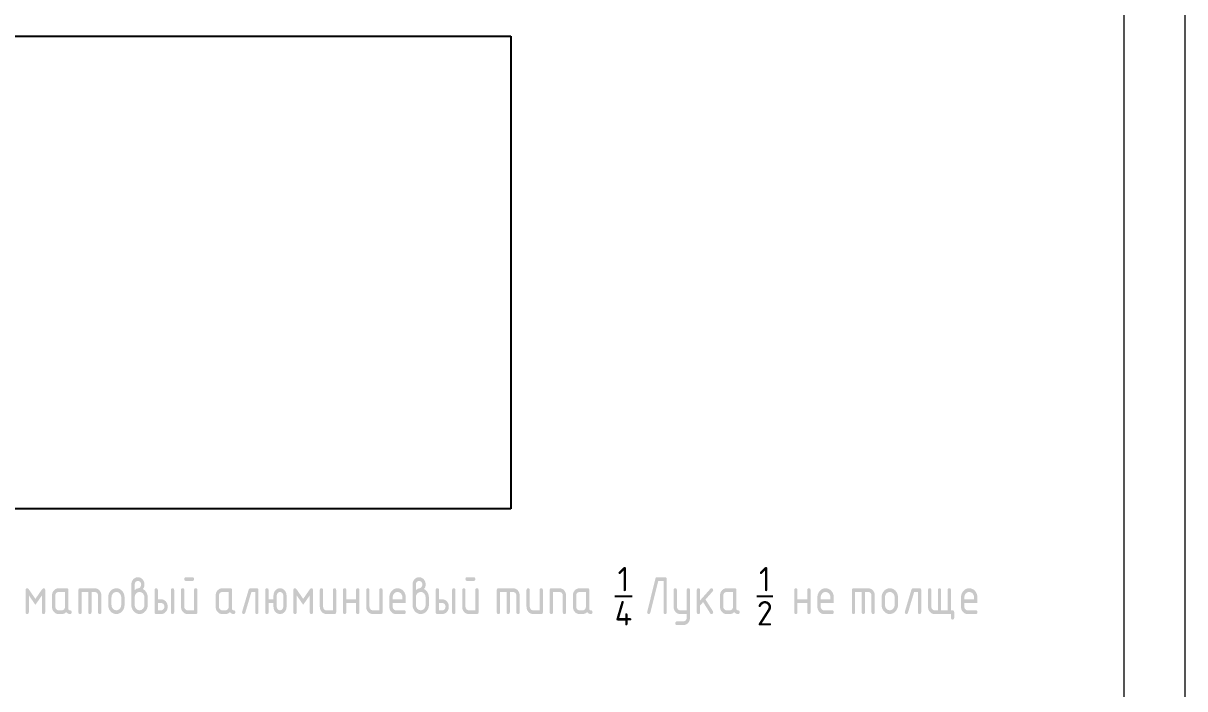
# Model space of a CAD drawing. Header units: millimetres. Extents: x -546 to 1681, y -650 to 1730.
# Drawn here: x 1093.5 to 1189.1, y 110.8 to 165.5 of the extents above; entities that cross this region are included whole.
import ezdxf

# ---------------------------------------------------------------- set-up
doc = ezdxf.new("R2010")
doc.units = ezdxf.units.MM
picture_1 = doc.add_image_def('image2.jpg', size_in_pixel=(867, 354))

msp = doc.modelspace()

# ---------------------------------------------------------------- hatches: boundary and pattern name
h = msp.add_hatch(color=7)
h.paths.add_polyline_path([(1102.65, 118.888), (1102.813, 118.999), (1102.963, 119.036), (1103.044, 119.064), (1103.117, 119.142), (1103.171, 119.242), (1103.189, 119.341), (1103.169, 119.459), (1103.109, 119.557), (1103.022, 119.621), (1102.917, 119.641), (1102.813, 119.62), (1102.725, 119.557), (1102.669, 119.459), (1102.65, 119.341)])
h.paths.add_polyline_path([(1103.32, 118.977), (1103.488, 118.863), (1103.619, 118.698), (1103.7, 118.498), (1103.728, 118.283), (1103.728, 117.673), (1103.715, 117.523), (1103.677, 117.383), (1103.615, 117.254), (1103.528, 117.14), (1103.426, 117.043), (1103.312, 116.974), (1103.187, 116.933), (1103.053, 116.92), (1102.917, 116.933), (1102.792, 116.974), (1102.678, 117.043), (1102.575, 117.14), (1102.488, 117.256), (1102.427, 117.384), (1102.39, 117.523), (1102.378, 117.673), (1102.378, 119.341), (1102.388, 119.463), (1102.418, 119.576), (1102.467, 119.679), (1102.537, 119.773), (1102.619, 119.848), (1102.71, 119.902), (1102.809, 119.935), (1102.917, 119.946), (1103.026, 119.935), (1103.127, 119.902), (1103.218, 119.847), (1103.302, 119.769), (1103.369, 119.677), (1103.417, 119.575), (1103.447, 119.463), (1103.457, 119.341), (1103.448, 119.232), (1103.423, 119.135), (1103.38, 119.05)])
h.paths.add_polyline_path([(1103.457, 117.677), (1103.457, 118.283), (1103.428, 118.456), (1103.34, 118.605), (1103.209, 118.704), (1103.053, 118.736), (1102.897, 118.704), (1102.766, 118.605), (1102.678, 118.456), (1102.65, 118.283), (1102.65, 117.677), (1102.678, 117.501), (1102.766, 117.356), (1102.897, 117.255), (1103.053, 117.22), (1103.209, 117.255), (1103.34, 117.356), (1103.428, 117.502)])
h = msp.add_hatch(color=7)
h.paths.add_polyline_path([(1107.813, 118.888), (1107.813, 117.068), (1107.805, 117.002), (1107.779, 116.955), (1107.737, 116.928), (1107.677, 116.92), (1107.003, 116.92), (1106.894, 116.93), (1106.794, 116.962), (1106.703, 117.016), (1106.622, 117.093), (1106.553, 117.187), (1106.503, 117.29), (1106.473, 117.403), (1106.463, 117.525), (1106.463, 118.888), (1106.472, 118.955), (1106.497, 119.003), (1106.54, 119.031), (1106.6, 119.041), (1106.659, 119.031), (1106.701, 119.003), (1106.727, 118.955), (1106.735, 118.888), (1106.735, 117.525), (1106.755, 117.41), (1106.815, 117.313), (1106.902, 117.243), (1107.003, 117.22), (1107.542, 117.22), (1107.542, 118.888), (1107.551, 118.955), (1107.576, 119.003), (1107.618, 119.031), (1107.677, 119.041), (1107.737, 119.031), (1107.779, 119.003), (1107.805, 118.955)])
h.paths.add_polyline_path([(1107.406, 119.641), (1106.867, 119.641), (1106.81, 119.651), (1106.769, 119.68), (1106.744, 119.727), (1106.735, 119.794), (1106.744, 119.861), (1106.769, 119.908), (1106.81, 119.937), (1106.867, 119.946), (1107.406, 119.946), (1107.466, 119.937), (1107.508, 119.908), (1107.534, 119.861), (1107.542, 119.794), (1107.534, 119.727), (1107.508, 119.68), (1107.466, 119.651)])
h = msp.add_hatch(color=7)
h.paths.add_polyline_path([(1125.8, 118.888), (1125.963, 118.999), (1126.113, 119.036), (1126.194, 119.064), (1126.267, 119.142), (1126.321, 119.242), (1126.339, 119.341), (1126.319, 119.459), (1126.259, 119.557), (1126.172, 119.621), (1126.068, 119.641), (1125.963, 119.62), (1125.875, 119.557), (1125.819, 119.459), (1125.8, 119.341)])
h.paths.add_polyline_path([(1126.47, 118.977), (1126.638, 118.863), (1126.769, 118.698), (1126.85, 118.498), (1126.878, 118.283), (1126.878, 117.673), (1126.865, 117.523), (1126.827, 117.383), (1126.765, 117.254), (1126.678, 117.14), (1126.576, 117.043), (1126.462, 116.974), (1126.337, 116.933), (1126.203, 116.92), (1126.067, 116.933), (1125.942, 116.974), (1125.828, 117.043), (1125.725, 117.14), (1125.638, 117.256), (1125.577, 117.384), (1125.54, 117.523), (1125.528, 117.673), (1125.528, 119.341), (1125.538, 119.463), (1125.568, 119.576), (1125.617, 119.679), (1125.687, 119.773), (1125.769, 119.848), (1125.86, 119.902), (1125.959, 119.935), (1126.068, 119.946), (1126.176, 119.935), (1126.277, 119.902), (1126.368, 119.847), (1126.452, 119.769), (1126.519, 119.677), (1126.567, 119.575), (1126.597, 119.463), (1126.607, 119.341), (1126.598, 119.232), (1126.573, 119.135), (1126.53, 119.05)])
h.paths.add_polyline_path([(1126.607, 117.677), (1126.607, 118.283), (1126.578, 118.456), (1126.49, 118.605), (1126.359, 118.704), (1126.203, 118.736), (1126.047, 118.704), (1125.917, 118.605), (1125.828, 118.456), (1125.8, 118.283), (1125.8, 117.677), (1125.828, 117.501), (1125.917, 117.356), (1126.047, 117.255), (1126.203, 117.22), (1126.359, 117.255), (1126.49, 117.356), (1126.578, 117.502)])
h = msp.add_hatch(color=7)
h.paths.add_polyline_path([(1130.963, 118.888), (1130.963, 117.068), (1130.955, 117.002), (1130.93, 116.955), (1130.887, 116.928), (1130.827, 116.92), (1130.153, 116.92), (1130.044, 116.93), (1129.944, 116.962), (1129.853, 117.016), (1129.772, 117.093), (1129.703, 117.187), (1129.653, 117.29), (1129.623, 117.403), (1129.614, 117.525), (1129.614, 118.888), (1129.622, 118.955), (1129.648, 119.003), (1129.69, 119.031), (1129.75, 119.041), (1129.809, 119.031), (1129.851, 119.003), (1129.877, 118.955), (1129.885, 118.888), (1129.885, 117.525), (1129.905, 117.41), (1129.965, 117.313), (1130.052, 117.243), (1130.153, 117.22), (1130.692, 117.22), (1130.692, 118.888), (1130.701, 118.955), (1130.726, 119.003), (1130.768, 119.031), (1130.827, 119.041), (1130.887, 119.031), (1130.93, 119.003), (1130.955, 118.955)])
h.paths.add_polyline_path([(1130.556, 119.641), (1130.017, 119.641), (1129.96, 119.651), (1129.919, 119.68), (1129.894, 119.727), (1129.885, 119.794), (1129.894, 119.861), (1129.919, 119.908), (1129.96, 119.937), (1130.017, 119.946), (1130.556, 119.946), (1130.616, 119.937), (1130.658, 119.908), (1130.684, 119.861), (1130.692, 119.794), (1130.684, 119.727), (1130.658, 119.68), (1130.616, 119.651)])
h = msp.add_hatch(color=7)
h.dxf.hatch_style = 2
h.paths.add_polyline_path([(1145.65, 119.946), (1146.329, 119.946), (1146.386, 119.937), (1146.427, 119.908), (1146.452, 119.861), (1146.46, 119.794), (1146.46, 117.068), (1146.452, 117.002), (1146.427, 116.955), (1146.386, 116.928), (1146.329, 116.92), (1146.269, 116.928), (1146.227, 116.955), (1146.202, 117.002), (1146.193, 117.068), (1146.193, 119.641), (1145.756, 119.641), (1145.107, 117.021), (1145.062, 116.945), (1144.979, 116.92), (1144.92, 116.928), (1144.877, 116.955), (1144.852, 117.002), (1144.843, 117.068), (1144.846, 117.089), (1144.855, 117.123), (1145.515, 119.794), (1145.536, 119.861), (1145.565, 119.908), (1145.604, 119.937)])
h = msp.add_hatch(color=7)
h.dxf.hatch_style = 2
h.paths.add_polyline_path([(1094.478, 117.673), (1093.939, 118.452), (1093.939, 117.068), (1093.93, 117.002), (1093.905, 116.955), (1093.863, 116.928), (1093.803, 116.92), (1093.744, 116.928), (1093.701, 116.955), (1093.676, 117.002), (1093.667, 117.068), (1093.667, 118.888), (1093.676, 118.952), (1093.701, 118.999), (1093.744, 119.027), (1093.803, 119.036), (1093.871, 119.013), (1093.939, 118.943), (1094.478, 118.164), (1095.017, 118.943), (1095.085, 119.013), (1095.153, 119.036), (1095.21, 119.027), (1095.251, 118.999), (1095.276, 118.952), (1095.284, 118.888), (1095.284, 117.068), (1095.276, 117.002), (1095.251, 116.955), (1095.21, 116.928), (1095.153, 116.92), (1095.093, 116.928), (1095.051, 116.955), (1095.026, 117.002), (1095.017, 117.068), (1095.017, 118.452)])
h = msp.add_hatch(color=7)
h.paths.add_polyline_path([(1096.923, 118.731), (1096.384, 118.731), (1096.279, 118.71), (1096.191, 118.647), (1096.135, 118.548), (1096.116, 118.431), (1096.116, 117.525), (1096.136, 117.409), (1096.195, 117.309), (1096.282, 117.242), (1096.384, 117.22), (1096.655, 117.22), (1096.757, 117.242), (1096.843, 117.309), (1096.903, 117.408), (1096.923, 117.525)])
h.paths.add_polyline_path([(1097.461, 117.068), (1097.453, 117.002), (1097.428, 116.955), (1097.387, 116.928), (1097.329, 116.92), (1097.238, 116.929), (1097.157, 116.958), (1097.084, 117.007), (1097.02, 117.076), (1096.94, 117.007), (1096.853, 116.958), (1096.758, 116.929), (1096.655, 116.92), (1096.384, 116.92), (1096.275, 116.93), (1096.175, 116.962), (1096.084, 117.016), (1096.003, 117.093), (1095.933, 117.186), (1095.884, 117.288), (1095.854, 117.401), (1095.844, 117.525), (1095.844, 118.431), (1095.854, 118.553), (1095.884, 118.666), (1095.933, 118.769), (1096.003, 118.863), (1096.084, 118.938), (1096.175, 118.992), (1096.275, 119.025), (1096.384, 119.036), (1097.058, 119.036), (1097.117, 119.027), (1097.16, 118.999), (1097.185, 118.952), (1097.194, 118.888), (1097.194, 117.373), (1097.202, 117.306), (1097.228, 117.258), (1097.27, 117.23), (1097.329, 117.22), (1097.387, 117.21), (1097.428, 117.182), (1097.453, 117.134)])
h = msp.add_hatch(color=7)
h.dxf.hatch_style = 2
h.paths.add_polyline_path([(1098.157, 119.036), (1099.371, 119.036), (1099.479, 119.025), (1099.578, 118.992), (1099.668, 118.938), (1099.751, 118.863), (1099.82, 118.769), (1099.87, 118.666), (1099.9, 118.553), (1099.91, 118.431), (1099.91, 117.068), (1099.901, 117.002), (1099.876, 116.955), (1099.833, 116.928), (1099.773, 116.92), (1099.714, 116.928), (1099.672, 116.955), (1099.646, 117.002), (1099.638, 117.068), (1099.638, 118.431), (1099.619, 118.548), (1099.562, 118.647), (1099.475, 118.711), (1099.371, 118.731), (1099.099, 118.731), (1099.099, 117.068), (1099.091, 117.002), (1099.065, 116.955), (1099.023, 116.928), (1098.963, 116.92), (1098.906, 116.928), (1098.865, 116.955), (1098.84, 117.002), (1098.831, 117.068), (1098.831, 118.731), (1098.292, 118.731), (1098.292, 117.068), (1098.284, 117.002), (1098.258, 116.955), (1098.216, 116.928), (1098.157, 116.92), (1098.097, 116.928), (1098.055, 116.955), (1098.029, 117.002), (1098.021, 117.068), (1098.021, 118.888), (1098.029, 118.952), (1098.055, 118.999), (1098.097, 119.027)])
h = msp.add_hatch(color=7)
h.paths.add_polyline_path([(1100.469, 117.673), (1100.469, 118.278), (1100.481, 118.431), (1100.518, 118.571), (1100.579, 118.699), (1100.666, 118.816), (1100.769, 118.913), (1100.883, 118.982), (1101.008, 119.023), (1101.144, 119.036), (1101.28, 119.023), (1101.405, 118.982), (1101.519, 118.915), (1101.623, 118.82), (1101.709, 118.704), (1101.77, 118.575), (1101.807, 118.433), (1101.819, 118.278), (1101.819, 117.673), (1101.806, 117.523), (1101.768, 117.384), (1101.706, 117.256), (1101.619, 117.14), (1101.517, 117.043), (1101.403, 116.974), (1101.278, 116.933), (1101.144, 116.92), (1101.008, 116.933), (1100.883, 116.974), (1100.769, 117.043), (1100.666, 117.14), (1100.579, 117.256), (1100.518, 117.384), (1100.481, 117.523)])
h.paths.add_polyline_path([(1101.548, 117.677), (1101.548, 118.283), (1101.519, 118.456), (1101.431, 118.605), (1101.3, 118.704), (1101.144, 118.736), (1100.988, 118.704), (1100.858, 118.605), (1100.769, 118.456), (1100.741, 118.283), (1100.741, 117.677), (1100.769, 117.501), (1100.858, 117.356), (1100.988, 117.255), (1101.144, 117.22), (1101.3, 117.255), (1101.431, 117.356), (1101.519, 117.502)])
h = msp.add_hatch(color=7)
h.paths.add_polyline_path([(1105.366, 117.525), (1105.356, 117.403), (1105.326, 117.29), (1105.278, 117.187), (1105.211, 117.093), (1105.127, 117.016), (1105.035, 116.962), (1104.935, 116.93), (1104.826, 116.92), (1104.423, 116.92), (1104.363, 116.928), (1104.321, 116.955), (1104.295, 117.002), (1104.287, 117.068), (1104.287, 118.888), (1104.295, 118.952), (1104.321, 118.999), (1104.363, 119.027), (1104.423, 119.036), (1104.482, 119.027), (1104.525, 118.999), (1104.55, 118.952), (1104.559, 118.888), (1104.559, 118.13), (1104.826, 118.13), (1104.935, 118.119), (1105.035, 118.086), (1105.127, 118.032), (1105.211, 117.957), (1105.278, 117.863), (1105.326, 117.76), (1105.356, 117.647)])
h.paths.add_polyline_path([(1105.098, 117.525), (1105.078, 117.642), (1105.018, 117.741), (1104.931, 117.804), (1104.826, 117.826), (1104.559, 117.826), (1104.559, 117.22), (1104.826, 117.22), (1104.931, 117.242), (1105.018, 117.309), (1105.078, 117.408)])
h.paths.add_polyline_path([(1105.637, 118.888), (1105.645, 118.952), (1105.671, 118.999), (1105.713, 119.027), (1105.772, 119.036), (1105.83, 119.027), (1105.871, 118.999), (1105.896, 118.952), (1105.904, 118.888), (1105.904, 117.068), (1105.896, 117.002), (1105.871, 116.955), (1105.83, 116.928), (1105.772, 116.92), (1105.713, 116.928), (1105.671, 116.955), (1105.645, 117.002), (1105.637, 117.068)])
h = msp.add_hatch(color=7)
h.paths.add_polyline_path([(1110.396, 118.731), (1109.857, 118.731), (1109.752, 118.71), (1109.665, 118.647), (1109.608, 118.548), (1109.589, 118.431), (1109.589, 117.525), (1109.609, 117.409), (1109.668, 117.309), (1109.755, 117.242), (1109.857, 117.22), (1110.128, 117.22), (1110.231, 117.242), (1110.316, 117.309), (1110.376, 117.408), (1110.396, 117.525)])
h.paths.add_polyline_path([(1110.935, 117.068), (1110.926, 117.002), (1110.901, 116.955), (1110.86, 116.928), (1110.803, 116.92), (1110.712, 116.929), (1110.63, 116.958), (1110.557, 117.007), (1110.494, 117.076), (1110.414, 117.007), (1110.327, 116.958), (1110.231, 116.929), (1110.128, 116.92), (1109.857, 116.92), (1109.748, 116.93), (1109.648, 116.962), (1109.557, 117.016), (1109.476, 117.093), (1109.407, 117.186), (1109.357, 117.288), (1109.327, 117.401), (1109.317, 117.525), (1109.317, 118.431), (1109.327, 118.553), (1109.357, 118.666), (1109.407, 118.769), (1109.476, 118.863), (1109.557, 118.938), (1109.648, 118.992), (1109.748, 119.025), (1109.857, 119.036), (1110.531, 119.036), (1110.591, 119.027), (1110.633, 118.999), (1110.659, 118.952), (1110.667, 118.888), (1110.667, 117.373), (1110.676, 117.306), (1110.701, 117.258), (1110.744, 117.23), (1110.803, 117.22), (1110.86, 117.21), (1110.901, 117.182), (1110.926, 117.134)])
h = msp.add_hatch(color=7)
h.dxf.hatch_style = 2
h.paths.add_polyline_path([(1112.169, 119.036), (1112.708, 119.036), (1112.767, 119.027), (1112.81, 118.999), (1112.835, 118.952), (1112.844, 118.888), (1112.844, 117.068), (1112.835, 117.002), (1112.81, 116.955), (1112.767, 116.928), (1112.708, 116.92), (1112.649, 116.928), (1112.607, 116.955), (1112.581, 117.002), (1112.573, 117.068), (1112.573, 118.731), (1112.264, 118.731), (1111.754, 117.021), (1111.709, 116.945), (1111.63, 116.92), (1111.571, 116.929), (1111.528, 116.958), (1111.503, 117.005), (1111.494, 117.072), (1111.502, 117.119), (1112.034, 118.913), (1112.087, 119.007)])
h = msp.add_hatch(color=7)
h.paths.add_polyline_path([(1114.078, 117.826), (1113.675, 117.826), (1113.675, 117.068), (1113.666, 117.002), (1113.641, 116.955), (1113.598, 116.928), (1113.539, 116.92), (1113.479, 116.928), (1113.437, 116.955), (1113.411, 117.002), (1113.403, 117.068), (1113.403, 118.888), (1113.411, 118.952), (1113.437, 118.999), (1113.479, 119.027), (1113.539, 119.036), (1113.598, 119.027), (1113.641, 118.999), (1113.666, 118.952), (1113.675, 118.888), (1113.675, 118.13), (1114.078, 118.13), (1114.078, 118.435), (1114.088, 118.557), (1114.117, 118.668), (1114.166, 118.77), (1114.233, 118.863), (1114.316, 118.938), (1114.408, 118.992), (1114.508, 119.025), (1114.617, 119.036), (1114.726, 119.025), (1114.826, 118.992), (1114.918, 118.938), (1115.002, 118.863), (1115.069, 118.769), (1115.117, 118.666), (1115.146, 118.553), (1115.156, 118.431), (1115.156, 117.525), (1115.146, 117.401), (1115.117, 117.288), (1115.069, 117.186), (1115.002, 117.093), (1114.918, 117.016), (1114.826, 116.962), (1114.726, 116.93), (1114.617, 116.92), (1114.508, 116.93), (1114.408, 116.962), (1114.316, 117.016), (1114.233, 117.093), (1114.166, 117.187), (1114.117, 117.29), (1114.088, 117.403), (1114.078, 117.525)])
h.paths.add_polyline_path([(1114.617, 117.22), (1114.717, 117.243), (1114.805, 117.313), (1114.867, 117.411), (1114.888, 117.525), (1114.888, 118.431), (1114.869, 118.548), (1114.81, 118.647), (1114.722, 118.714), (1114.617, 118.736), (1114.513, 118.714), (1114.425, 118.647), (1114.365, 118.548), (1114.346, 118.431), (1114.346, 117.525), (1114.367, 117.411), (1114.429, 117.313), (1114.517, 117.243)])
h = msp.add_hatch(color=7)
h.dxf.hatch_style = 2
h.paths.add_polyline_path([(1116.526, 117.673), (1115.987, 118.452), (1115.987, 117.068), (1115.979, 117.002), (1115.953, 116.955), (1115.911, 116.928), (1115.852, 116.92), (1115.792, 116.928), (1115.749, 116.955), (1115.724, 117.002), (1115.715, 117.068), (1115.715, 118.888), (1115.724, 118.952), (1115.749, 118.999), (1115.792, 119.027), (1115.852, 119.036), (1115.919, 119.013), (1115.987, 118.943), (1116.526, 118.164), (1117.065, 118.943), (1117.133, 119.013), (1117.201, 119.036), (1117.258, 119.027), (1117.3, 118.999), (1117.324, 118.952), (1117.333, 118.888), (1117.333, 117.068), (1117.324, 117.002), (1117.3, 116.955), (1117.258, 116.928), (1117.201, 116.92), (1117.142, 116.928), (1117.099, 116.955), (1117.074, 117.002), (1117.065, 117.068), (1117.065, 118.452)])
h = msp.add_hatch(color=7)
h.dxf.hatch_style = 2
h.paths.add_polyline_path([(1119.242, 118.888), (1119.242, 117.068), (1119.234, 117.002), (1119.208, 116.955), (1119.166, 116.928), (1119.106, 116.92), (1118.432, 116.92), (1118.323, 116.93), (1118.223, 116.962), (1118.132, 117.016), (1118.051, 117.093), (1117.981, 117.186), (1117.932, 117.288), (1117.902, 117.401), (1117.892, 117.525), (1117.892, 118.888), (1117.901, 118.952), (1117.926, 118.999), (1117.969, 119.027), (1118.028, 119.036), (1118.088, 119.027), (1118.13, 118.999), (1118.155, 118.952), (1118.164, 118.888), (1118.164, 117.525), (1118.184, 117.409), (1118.243, 117.309), (1118.33, 117.242), (1118.432, 117.22), (1118.971, 117.22), (1118.971, 118.888), (1118.979, 118.952), (1119.005, 118.999), (1119.047, 119.027), (1119.106, 119.036), (1119.166, 119.027), (1119.208, 118.999), (1119.234, 118.952)])
h = msp.add_hatch(color=7)
h.dxf.hatch_style = 2
h.paths.add_polyline_path([(1120.073, 117.826), (1120.073, 117.068), (1120.064, 117.002), (1120.039, 116.955), (1119.997, 116.928), (1119.937, 116.92), (1119.878, 116.928), (1119.835, 116.955), (1119.81, 117.002), (1119.801, 117.068), (1119.801, 118.888), (1119.81, 118.952), (1119.835, 118.999), (1119.878, 119.027), (1119.937, 119.036), (1119.997, 119.027), (1120.039, 118.999), (1120.064, 118.952), (1120.073, 118.888), (1120.073, 118.13), (1120.88, 118.13), (1120.88, 118.888), (1120.888, 118.952), (1120.914, 118.999), (1120.956, 119.027), (1121.015, 119.036), (1121.075, 119.027), (1121.117, 118.999), (1121.143, 118.952), (1121.151, 118.888), (1121.151, 117.068), (1121.143, 117.002), (1121.117, 116.955), (1121.075, 116.928), (1121.015, 116.92), (1120.956, 116.928), (1120.914, 116.955), (1120.888, 117.002), (1120.88, 117.068), (1120.88, 117.826)])
h = msp.add_hatch(color=7)
h.dxf.hatch_style = 2
h.paths.add_polyline_path([(1123.06, 118.888), (1123.06, 117.068), (1123.051, 117.002), (1123.026, 116.955), (1122.983, 116.928), (1122.924, 116.92), (1122.25, 116.92), (1122.141, 116.93), (1122.041, 116.962), (1121.95, 117.016), (1121.869, 117.093), (1121.799, 117.186), (1121.75, 117.288), (1121.72, 117.401), (1121.71, 117.525), (1121.71, 118.888), (1121.719, 118.952), (1121.744, 118.999), (1121.787, 119.027), (1121.846, 119.036), (1121.906, 119.027), (1121.948, 118.999), (1121.973, 118.952), (1121.982, 118.888), (1121.982, 117.525), (1122.002, 117.409), (1122.061, 117.309), (1122.148, 117.242), (1122.25, 117.22), (1122.789, 117.22), (1122.789, 118.888), (1122.797, 118.952), (1122.823, 118.999), (1122.865, 119.027), (1122.924, 119.036), (1122.983, 119.027), (1123.026, 118.999), (1123.051, 118.952)])
h = msp.add_hatch(color=7)
h.paths.add_polyline_path([(1124.294, 118.736), (1124.138, 118.704), (1124.008, 118.605), (1123.919, 118.458), (1123.891, 118.283), (1123.891, 118.13), (1124.698, 118.13), (1124.698, 118.283), (1124.669, 118.458), (1124.581, 118.605), (1124.45, 118.704)])
h.paths.add_polyline_path([(1123.891, 117.826), (1123.891, 117.525), (1123.911, 117.409), (1123.97, 117.309), (1124.057, 117.242), (1124.159, 117.22), (1124.833, 117.22), (1124.892, 117.21), (1124.935, 117.182), (1124.96, 117.134), (1124.969, 117.068), (1124.96, 117.002), (1124.935, 116.955), (1124.892, 116.928), (1124.833, 116.92), (1124.159, 116.92), (1124.05, 116.93), (1123.95, 116.962), (1123.859, 117.016), (1123.778, 117.093), (1123.708, 117.186), (1123.659, 117.288), (1123.629, 117.401), (1123.619, 117.525), (1123.619, 118.278), (1123.631, 118.431), (1123.668, 118.571), (1123.729, 118.699), (1123.816, 118.816), (1123.919, 118.913), (1124.033, 118.982), (1124.158, 119.023), (1124.294, 119.036), (1124.43, 119.023), (1124.555, 118.982), (1124.669, 118.915), (1124.773, 118.82), (1124.859, 118.704), (1124.92, 118.575), (1124.957, 118.435), (1124.969, 118.283), (1124.969, 117.826)])
h = msp.add_hatch(color=7)
h.paths.add_polyline_path([(1128.516, 117.525), (1128.506, 117.403), (1128.476, 117.29), (1128.428, 117.187), (1128.361, 117.093), (1128.277, 117.016), (1128.186, 116.962), (1128.085, 116.93), (1127.976, 116.92), (1127.573, 116.92), (1127.513, 116.928), (1127.471, 116.955), (1127.445, 117.002), (1127.437, 117.068), (1127.437, 118.888), (1127.445, 118.952), (1127.471, 118.999), (1127.513, 119.027), (1127.573, 119.036), (1127.632, 119.027), (1127.675, 118.999), (1127.7, 118.952), (1127.709, 118.888), (1127.709, 118.13), (1127.976, 118.13), (1128.085, 118.119), (1128.186, 118.086), (1128.277, 118.032), (1128.361, 117.957), (1128.428, 117.863), (1128.476, 117.76), (1128.506, 117.647)])
h.paths.add_polyline_path([(1128.248, 117.525), (1128.228, 117.642), (1128.168, 117.741), (1128.081, 117.804), (1127.976, 117.826), (1127.709, 117.826), (1127.709, 117.22), (1127.976, 117.22), (1128.081, 117.242), (1128.168, 117.309), (1128.228, 117.408)])
h.paths.add_polyline_path([(1128.787, 118.888), (1128.795, 118.952), (1128.821, 118.999), (1128.863, 119.027), (1128.922, 119.036), (1128.98, 119.027), (1129.021, 118.999), (1129.046, 118.952), (1129.054, 118.888), (1129.054, 117.068), (1129.046, 117.002), (1129.021, 116.955), (1128.98, 116.928), (1128.922, 116.92), (1128.863, 116.928), (1128.821, 116.955), (1128.795, 117.002), (1128.787, 117.068)])
h = msp.add_hatch(color=7)
h.dxf.hatch_style = 2
h.paths.add_polyline_path([(1132.598, 119.036), (1133.812, 119.036), (1133.92, 119.025), (1134.019, 118.992), (1134.11, 118.938), (1134.192, 118.863), (1134.262, 118.769), (1134.311, 118.666), (1134.341, 118.553), (1134.351, 118.431), (1134.351, 117.068), (1134.343, 117.002), (1134.317, 116.955), (1134.275, 116.928), (1134.215, 116.92), (1134.156, 116.928), (1134.113, 116.955), (1134.088, 117.002), (1134.079, 117.068), (1134.079, 118.431), (1134.06, 118.548), (1134.004, 118.647), (1133.916, 118.711), (1133.812, 118.731), (1133.541, 118.731), (1133.541, 117.068), (1133.532, 117.002), (1133.507, 116.955), (1133.464, 116.928), (1133.405, 116.92), (1133.348, 116.928), (1133.306, 116.955), (1133.281, 117.002), (1133.273, 117.068), (1133.273, 118.731), (1132.734, 118.731), (1132.734, 117.068), (1132.725, 117.002), (1132.7, 116.955), (1132.658, 116.928), (1132.598, 116.92), (1132.539, 116.928), (1132.496, 116.955), (1132.471, 117.002), (1132.462, 117.068), (1132.462, 118.888), (1132.471, 118.952), (1132.496, 118.999), (1132.539, 119.027)])
h = msp.add_hatch(color=7)
h.dxf.hatch_style = 2
h.paths.add_polyline_path([(1136.26, 118.888), (1136.26, 117.068), (1136.252, 117.002), (1136.226, 116.955), (1136.184, 116.928), (1136.124, 116.92), (1135.45, 116.92), (1135.341, 116.93), (1135.241, 116.962), (1135.15, 117.016), (1135.069, 117.093), (1135, 117.186), (1134.95, 117.288), (1134.92, 117.401), (1134.91, 117.525), (1134.91, 118.888), (1134.919, 118.952), (1134.944, 118.999), (1134.987, 119.027), (1135.047, 119.036), (1135.106, 119.027), (1135.148, 118.999), (1135.174, 118.952), (1135.182, 118.888), (1135.182, 117.525), (1135.202, 117.409), (1135.262, 117.309), (1135.349, 117.242), (1135.45, 117.22), (1135.989, 117.22), (1135.989, 118.888), (1135.998, 118.952), (1136.023, 118.999), (1136.065, 119.027), (1136.124, 119.036), (1136.184, 119.027), (1136.226, 118.999), (1136.252, 118.952)])
h = msp.add_hatch(color=7)
h.dxf.hatch_style = 2
h.paths.add_polyline_path([(1136.819, 117.068), (1136.819, 118.888), (1136.828, 118.952), (1136.853, 118.999), (1136.896, 119.027), (1136.955, 119.036), (1137.63, 119.036), (1137.737, 119.025), (1137.836, 118.992), (1137.928, 118.938), (1138.011, 118.863), (1138.08, 118.769), (1138.13, 118.666), (1138.159, 118.553), (1138.169, 118.431), (1138.169, 117.068), (1138.161, 117.002), (1138.135, 116.955), (1138.093, 116.928), (1138.033, 116.92), (1137.974, 116.928), (1137.932, 116.955), (1137.907, 117.002), (1137.898, 117.068), (1137.898, 118.431), (1137.879, 118.548), (1137.823, 118.647), (1137.735, 118.711), (1137.63, 118.731), (1137.091, 118.731), (1137.091, 117.068), (1137.083, 117.002), (1137.057, 116.955), (1137.015, 116.928), (1136.955, 116.92), (1136.896, 116.928), (1136.853, 116.955), (1136.828, 117.002)])
h = msp.add_hatch(color=7)
h.paths.add_polyline_path([(1139.807, 118.731), (1139.268, 118.731), (1139.163, 118.71), (1139.076, 118.647), (1139.019, 118.548), (1139, 118.431), (1139, 117.525), (1139.02, 117.409), (1139.079, 117.309), (1139.166, 117.242), (1139.268, 117.22), (1139.539, 117.22), (1139.642, 117.242), (1139.727, 117.309), (1139.787, 117.408), (1139.807, 117.525)])
h.paths.add_polyline_path([(1140.346, 117.068), (1140.337, 117.002), (1140.312, 116.955), (1140.271, 116.928), (1140.214, 116.92), (1140.123, 116.929), (1140.041, 116.958), (1139.968, 117.007), (1139.905, 117.076), (1139.825, 117.007), (1139.738, 116.958), (1139.642, 116.929), (1139.539, 116.92), (1139.268, 116.92), (1139.159, 116.93), (1139.059, 116.962), (1138.968, 117.016), (1138.887, 117.093), (1138.818, 117.186), (1138.768, 117.288), (1138.738, 117.401), (1138.728, 117.525), (1138.728, 118.431), (1138.738, 118.553), (1138.768, 118.666), (1138.818, 118.769), (1138.887, 118.863), (1138.968, 118.938), (1139.059, 118.992), (1139.159, 119.025), (1139.268, 119.036), (1139.942, 119.036), (1140.002, 119.027), (1140.044, 118.999), (1140.07, 118.952), (1140.078, 118.888), (1140.078, 117.373), (1140.087, 117.306), (1140.112, 117.258), (1140.154, 117.23), (1140.214, 117.22), (1140.271, 117.21), (1140.312, 117.182), (1140.337, 117.134)])
h = msp.add_hatch(color=7)
h.dxf.hatch_style = 2
h.paths.add_polyline_path([(1148.1, 116.61), (1148.1, 116.92), (1147.561, 116.92), (1147.452, 116.93), (1147.352, 116.962), (1147.261, 117.016), (1147.18, 117.093), (1147.11, 117.187), (1147.061, 117.29), (1147.031, 117.403), (1147.021, 117.525), (1147.021, 118.888), (1147.03, 118.952), (1147.055, 118.999), (1147.098, 119.027), (1147.157, 119.036), (1147.217, 119.027), (1147.259, 118.999), (1147.284, 118.952), (1147.293, 118.888), (1147.293, 117.525), (1147.313, 117.409), (1147.372, 117.309), (1147.459, 117.242), (1147.561, 117.22), (1148.1, 117.22), (1148.1, 118.888), (1148.108, 118.952), (1148.134, 118.999), (1148.176, 119.027), (1148.235, 119.036), (1148.295, 119.027), (1148.337, 118.999), (1148.363, 118.952), (1148.371, 118.888), (1148.371, 116.615), (1148.361, 116.493), (1148.332, 116.38), (1148.284, 116.277), (1148.217, 116.183), (1148.135, 116.108), (1148.044, 116.053), (1147.944, 116.021), (1147.836, 116.01), (1147.293, 116.01), (1147.234, 116.019), (1147.191, 116.048), (1147.166, 116.095), (1147.157, 116.162), (1147.167, 116.216), (1147.199, 116.267), (1147.241, 116.302), (1147.293, 116.314), (1147.832, 116.314), (1147.937, 116.334), (1148.024, 116.399), (1148.08, 116.494)])
h = msp.add_hatch(color=7)
h.dxf.hatch_style = 2
h.paths.add_polyline_path([(1149.203, 118.041), (1150.051, 118.994), (1150.092, 119.026), (1150.145, 119.036), (1150.205, 119.027), (1150.247, 118.999), (1150.273, 118.952), (1150.281, 118.888), (1150.27, 118.83), (1150.239, 118.782), (1149.648, 118.114), (1150.255, 117.157), (1150.281, 117.068), (1150.273, 117.002), (1150.247, 116.955), (1150.205, 116.928), (1150.145, 116.92), (1150.08, 116.935), (1150.033, 116.983), (1149.452, 117.897), (1149.203, 117.614), (1149.203, 117.068), (1149.195, 117.002), (1149.169, 116.955), (1149.127, 116.928), (1149.067, 116.92), (1149.008, 116.928), (1148.965, 116.955), (1148.94, 117.002), (1148.931, 117.068), (1148.931, 118.888), (1148.94, 118.952), (1148.965, 118.999), (1149.008, 119.027), (1149.067, 119.036), (1149.127, 119.027), (1149.169, 118.999), (1149.195, 118.952), (1149.203, 118.888)])
h = msp.add_hatch(color=7)
h.paths.add_polyline_path([(1151.92, 118.731), (1151.381, 118.731), (1151.276, 118.71), (1151.189, 118.647), (1151.132, 118.548), (1151.113, 118.431), (1151.113, 117.525), (1151.133, 117.409), (1151.192, 117.309), (1151.28, 117.242), (1151.381, 117.22), (1151.652, 117.22), (1151.755, 117.242), (1151.84, 117.309), (1151.9, 117.408), (1151.92, 117.525)])
h.paths.add_polyline_path([(1152.459, 117.068), (1152.45, 117.002), (1152.425, 116.955), (1152.384, 116.928), (1152.327, 116.92), (1152.236, 116.929), (1152.154, 116.958), (1152.081, 117.007), (1152.018, 117.076), (1151.938, 117.007), (1151.851, 116.958), (1151.756, 116.929), (1151.652, 116.92), (1151.381, 116.92), (1151.272, 116.93), (1151.172, 116.962), (1151.081, 117.016), (1151, 117.093), (1150.931, 117.186), (1150.881, 117.288), (1150.851, 117.401), (1150.841, 117.525), (1150.841, 118.431), (1150.851, 118.553), (1150.881, 118.666), (1150.931, 118.769), (1151, 118.863), (1151.081, 118.938), (1151.172, 118.992), (1151.272, 119.025), (1151.381, 119.036), (1152.055, 119.036), (1152.115, 119.027), (1152.157, 118.999), (1152.183, 118.952), (1152.191, 118.888), (1152.191, 117.373), (1152.2, 117.306), (1152.225, 117.258), (1152.268, 117.23), (1152.327, 117.22), (1152.384, 117.21), (1152.425, 117.182), (1152.45, 117.134)])
h = msp.add_hatch(color=7)
h.dxf.hatch_style = 2
h.paths.add_polyline_path([(1157.221, 117.826), (1157.221, 117.068), (1157.212, 117.002), (1157.187, 116.955), (1157.144, 116.928), (1157.085, 116.92), (1157.025, 116.928), (1156.983, 116.955), (1156.957, 117.002), (1156.949, 117.068), (1156.949, 118.888), (1156.957, 118.952), (1156.983, 118.999), (1157.025, 119.027), (1157.085, 119.036), (1157.144, 119.027), (1157.187, 118.999), (1157.212, 118.952), (1157.221, 118.888), (1157.221, 118.13), (1158.028, 118.13), (1158.028, 118.888), (1158.036, 118.952), (1158.061, 118.999), (1158.104, 119.027), (1158.163, 119.036), (1158.222, 119.027), (1158.265, 118.999), (1158.29, 118.952), (1158.299, 118.888), (1158.299, 117.068), (1158.29, 117.002), (1158.265, 116.955), (1158.222, 116.928), (1158.163, 116.92), (1158.104, 116.928), (1158.061, 116.955), (1158.036, 117.002), (1158.028, 117.068), (1158.028, 117.826)])
h = msp.add_hatch(color=7)
h.paths.add_polyline_path([(1159.534, 118.736), (1159.378, 118.704), (1159.248, 118.605), (1159.159, 118.458), (1159.131, 118.283), (1159.131, 118.13), (1159.938, 118.13), (1159.938, 118.283), (1159.909, 118.458), (1159.821, 118.605), (1159.69, 118.704)])
h.paths.add_polyline_path([(1159.131, 117.826), (1159.131, 117.525), (1159.151, 117.409), (1159.21, 117.309), (1159.297, 117.242), (1159.399, 117.22), (1160.073, 117.22), (1160.132, 117.21), (1160.175, 117.182), (1160.2, 117.134), (1160.209, 117.068), (1160.2, 117.002), (1160.175, 116.955), (1160.132, 116.928), (1160.073, 116.92), (1159.399, 116.92), (1159.29, 116.93), (1159.19, 116.962), (1159.099, 117.016), (1159.018, 117.093), (1158.948, 117.186), (1158.899, 117.288), (1158.869, 117.401), (1158.859, 117.525), (1158.859, 118.278), (1158.871, 118.431), (1158.908, 118.571), (1158.969, 118.699), (1159.056, 118.816), (1159.159, 118.913), (1159.274, 118.982), (1159.398, 119.023), (1159.534, 119.036), (1159.67, 119.023), (1159.795, 118.982), (1159.909, 118.915), (1160.013, 118.82), (1160.099, 118.704), (1160.16, 118.575), (1160.197, 118.435), (1160.209, 118.283), (1160.209, 117.826)])
h = msp.add_hatch(color=7)
h.dxf.hatch_style = 2
h.paths.add_polyline_path([(1161.834, 119.036), (1163.048, 119.036), (1163.156, 119.025), (1163.255, 118.992), (1163.345, 118.938), (1163.428, 118.863), (1163.497, 118.769), (1163.547, 118.666), (1163.577, 118.553), (1163.587, 118.431), (1163.587, 117.068), (1163.578, 117.002), (1163.553, 116.955), (1163.51, 116.928), (1163.451, 116.92), (1163.391, 116.928), (1163.349, 116.955), (1163.323, 117.002), (1163.315, 117.068), (1163.315, 118.431), (1163.296, 118.548), (1163.239, 118.647), (1163.152, 118.711), (1163.048, 118.731), (1162.776, 118.731), (1162.776, 117.068), (1162.768, 117.002), (1162.742, 116.955), (1162.7, 116.928), (1162.64, 116.92), (1162.583, 116.928), (1162.542, 116.955), (1162.517, 117.002), (1162.508, 117.068), (1162.508, 118.731), (1161.969, 118.731), (1161.969, 117.068), (1161.961, 117.002), (1161.935, 116.955), (1161.893, 116.928), (1161.834, 116.92), (1161.774, 116.928), (1161.732, 116.955), (1161.706, 117.002), (1161.698, 117.068), (1161.698, 118.888), (1161.706, 118.952), (1161.732, 118.999), (1161.774, 119.027)])
h = msp.add_hatch(color=7)
h.paths.add_polyline_path([(1164.147, 117.673), (1164.147, 118.278), (1164.159, 118.431), (1164.196, 118.571), (1164.257, 118.699), (1164.344, 118.816), (1164.447, 118.913), (1164.562, 118.982), (1164.686, 119.023), (1164.822, 119.036), (1164.958, 119.023), (1165.083, 118.982), (1165.197, 118.915), (1165.301, 118.82), (1165.387, 118.704), (1165.448, 118.575), (1165.485, 118.433), (1165.497, 118.278), (1165.497, 117.673), (1165.484, 117.523), (1165.446, 117.384), (1165.384, 117.256), (1165.297, 117.14), (1165.195, 117.043), (1165.081, 116.974), (1164.956, 116.933), (1164.822, 116.92), (1164.686, 116.933), (1164.562, 116.974), (1164.447, 117.043), (1164.344, 117.14), (1164.257, 117.256), (1164.196, 117.384), (1164.159, 117.523)])
h.paths.add_polyline_path([(1165.226, 117.677), (1165.226, 118.283), (1165.197, 118.456), (1165.109, 118.605), (1164.978, 118.704), (1164.822, 118.736), (1164.666, 118.704), (1164.536, 118.605), (1164.447, 118.456), (1164.419, 118.283), (1164.419, 117.677), (1164.447, 117.501), (1164.536, 117.356), (1164.666, 117.255), (1164.822, 117.22), (1164.978, 117.255), (1165.109, 117.356), (1165.197, 117.502)])
h = msp.add_hatch(color=7)
h.dxf.hatch_style = 2
h.paths.add_polyline_path([(1166.732, 119.036), (1167.271, 119.036), (1167.331, 119.027), (1167.373, 118.999), (1167.399, 118.952), (1167.407, 118.888), (1167.407, 117.068), (1167.399, 117.002), (1167.373, 116.955), (1167.331, 116.928), (1167.271, 116.92), (1167.212, 116.928), (1167.17, 116.955), (1167.144, 117.002), (1167.136, 117.068), (1167.136, 118.731), (1166.827, 118.731), (1166.317, 117.021), (1166.272, 116.945), (1166.193, 116.92), (1166.134, 116.929), (1166.091, 116.958), (1166.066, 117.005), (1166.057, 117.072), (1166.065, 117.119), (1166.597, 118.913), (1166.65, 119.007)])
h = msp.add_hatch(color=7)
h.dxf.hatch_style = 2
h.paths.add_polyline_path([(1169.856, 116.92), (1168.507, 116.92), (1168.398, 116.93), (1168.298, 116.962), (1168.207, 117.016), (1168.126, 117.093), (1168.056, 117.187), (1168.007, 117.29), (1167.977, 117.403), (1167.967, 117.525), (1167.967, 118.888), (1167.976, 118.952), (1168.001, 118.999), (1168.044, 119.027), (1168.103, 119.036), (1168.163, 119.027), (1168.205, 118.999), (1168.23, 118.952), (1168.239, 118.888), (1168.239, 117.525), (1168.259, 117.409), (1168.318, 117.309), (1168.405, 117.242), (1168.507, 117.22), (1168.778, 117.22), (1168.778, 118.888), (1168.786, 118.952), (1168.811, 118.999), (1168.853, 119.027), (1168.91, 119.036), (1168.969, 119.027), (1169.012, 118.999), (1169.037, 118.952), (1169.046, 118.888), (1169.046, 117.22), (1169.584, 117.22), (1169.584, 118.888), (1169.593, 118.952), (1169.618, 118.999), (1169.661, 119.027), (1169.72, 119.036), (1169.78, 119.027), (1169.822, 118.999), (1169.848, 118.952), (1169.856, 118.888), (1169.856, 117.22), (1169.992, 117.22), (1170.049, 117.211), (1170.09, 117.182), (1170.115, 117.136), (1170.124, 117.072), (1170.124, 116.615), (1170.115, 116.548), (1170.09, 116.501), (1170.049, 116.472), (1169.992, 116.463), (1169.932, 116.472), (1169.89, 116.501), (1169.865, 116.548), (1169.856, 116.615)])
h = msp.add_hatch(color=7)
h.paths.add_polyline_path([(1171.36, 118.736), (1171.204, 118.704), (1171.073, 118.605), (1170.985, 118.458), (1170.956, 118.283), (1170.956, 118.13), (1171.763, 118.13), (1171.763, 118.283), (1171.734, 118.458), (1171.646, 118.605), (1171.516, 118.704)])
h.paths.add_polyline_path([(1170.956, 117.826), (1170.956, 117.525), (1170.976, 117.409), (1171.035, 117.309), (1171.122, 117.242), (1171.224, 117.22), (1171.898, 117.22), (1171.958, 117.21), (1172, 117.182), (1172.026, 117.134), (1172.034, 117.068), (1172.026, 117.002), (1172, 116.955), (1171.958, 116.928), (1171.898, 116.92), (1171.224, 116.92), (1171.115, 116.93), (1171.015, 116.962), (1170.924, 117.016), (1170.843, 117.093), (1170.774, 117.186), (1170.724, 117.288), (1170.694, 117.401), (1170.684, 117.525), (1170.684, 118.278), (1170.696, 118.431), (1170.733, 118.571), (1170.795, 118.699), (1170.881, 118.816), (1170.985, 118.913), (1171.099, 118.982), (1171.224, 119.023), (1171.36, 119.036), (1171.495, 119.023), (1171.62, 118.982), (1171.734, 118.915), (1171.838, 118.82), (1171.925, 118.704), (1171.986, 118.575), (1172.022, 118.435), (1172.034, 118.283), (1172.034, 117.826)])

# ---------------------------------------------------------------- linework, layer by layer
at = {"color": 7, "lineweight": 0}
for p, q in [((1189.107, 840.985), (1189.107, -0.007)), ((1184.112, 4.989), (1184.112, 588.936))]:
    msp.add_line(p, q, dxfattribs=at)
msp.add_lwpolyline([(1184.112, 4.989), (1184.112, 835.99)], dxfattribs=at)

# ---------------------------------------------------------------- texts
at = {"color": 7, "char_height": 2.86899, "width": 14.17737, "attachment_point": 1}
for s, insert in [('\\A1;{\\fGOSTCommon|b0|i0|c204|p0;\\H0.7x;\\S1/4;\\fGOSTCommon|b0|i0|c0|p0;\\H1.42857x; }', (1142.174, 120.796)), ('\\A1;{\\fGOSTCommon|b0|i0|c204|p0;\\H0.7x;\\S1/2;\\fGOSTCommon|b0|i0|c0|p0;\\H1.42857x; }', (1153.877, 120.796))]:
    msp.add_mtext(s, dxfattribs=dict(at, insert=insert))
at = {"color": 7, "insert": (1172.333, 119.789), "char_height": 2.86899, "attachment_point": 1}
msp.add_mtext('{\\fGOSTCommon|b0|i0|c0; }', dxfattribs=at)

# ---------------------------------------------------------------- pictures from other files: only their frames are drawn
image = msp.add_image(picture_1, insert=(1038.4, 125.585), size_in_units=(95.21, 38.875))
image.dxf.flags = 7

doc.saveas('drawing.dxf')
